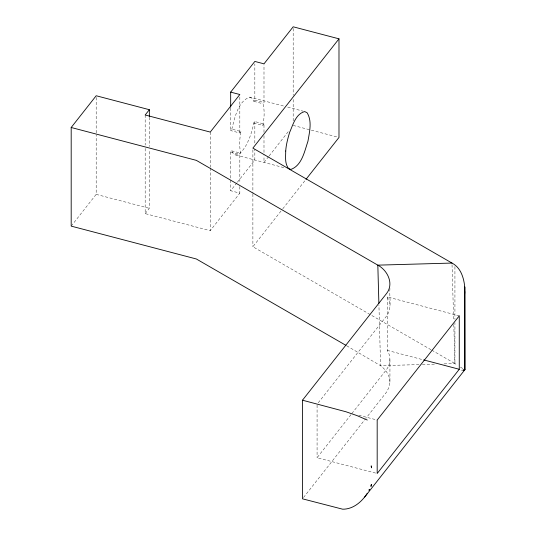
<?xml version="1.0" encoding="UTF-8"?>
<svg xmlns="http://www.w3.org/2000/svg" width="536" height="536" viewBox="0 0 536 536"><rect width="100%" height="100%" fill="white"/><g stroke="black" fill="none" stroke-linecap="round" stroke-linejoin="round"><path stroke-width="0.4" stroke-dasharray="2.68 2.01" d="M389.94 288.536C389.062 297.527 392.379 307.952 386.684 315.925L317.593 403.615M459.272 315.831L387.24 296.911L387.24 350.356C391.025 356.051 390.677 363.864 386.684 369.364L351.623 413.866M389.94 359.542L389.94 382.128L389.103 387.133L386.684 391.95L366.021 418.174M263.993 132.345L263.993 123.984L254.841 121.578L253.682 123.032L252.972 126.798A29.849 10.057 -75.2 0 1 245.073 147.072L241.857 151.514L238.708 154.234L235.82 155.031L233.401 153.866L231.632 150.804L230.668 152.023L230.668 179.205M240.972 131.541L239.833 132.988L230.668 130.583L231.807 129.122L240.972 131.541C239.579 138.636 239.009 146.14 240.805 153.202L239.833 154.422L239.833 183.252M231.807 129.122C234.735 118.215 237.75 101.404 249.702 97.123L284.455 106.255M253.682 123.032L262.854 125.431C264.255 118.342 264.784 110.825 263.022 103.763L263.993 102.53L263.993 64.662M249.702 97.123L252.094 98.289L253.87 101.358L254.841 100.125L254.841 63.898M71.188 226.112L96.185 194.367L96.185 135.032M262.854 125.431L263.993 123.984M239.833 186.548L239.833 193.134L230.668 190.736L236.838 182.897M237.354 182.247L254.841 160.043L254.841 149.175M145.176 148.425L145.176 213.609L210.253 230.694L239.833 193.134M268.603 156.606L263.993 162.455L263.993 155.762M269.112 155.956L288.569 131.266M431.031 349.747L252.885 246.734L282.278 209.435M282.794 208.779L305.48 179.982M375.582 473.074L317.078 457.717L351.107 414.522M303.523 497.509L365.505 418.83M145.176 213.609L149.35 208.323L149.35 149.825M419.011 364.594L380.587 365.699L346.732 345.807M422.355 364.5L435.721 364.112M444.069 363.877L454.93 363.562L457.536 365.25M287.691 107.106L303.048 111.14M254.841 100.125L263.993 102.53M253.87 101.358L263.022 103.763M293.179 125.417L337.385 137.028M231.632 150.804L240.805 153.202M230.668 152.023L239.833 154.422M235.82 155.031L285.139 167.976M96.185 194.367L149.35 208.323M387.24 350.356L422.85 359.71M358.752 415.212L377.183 420.05M460.484 367.113L463.272 368.822M431.755 350.162L454.93 363.562L454.93 322.612M387.24 296.911L389.19 301.091L389.94 306.103M389.94 382.128C389.98 375.448 385.692 369.619 380.587 365.699L378.925 305.031M452.036 264.724L453.664 320.374M453.784 324.528L454.93 363.562M454.93 266.62L454.93 319.268M317.078 405.109L317.078 457.717M293.179 28.468L293.179 95.328M293.179 99.508L293.179 121.237M263.993 135.695L263.993 154.924M254.841 121.578L254.841 143.32M252.885 149.785L252.885 193.248M252.885 194.079L252.885 246.734M239.833 97.029L239.833 132.988M230.668 108.004L230.668 130.583M230.668 180.029L230.668 190.736M210.253 132.084L210.253 167.178M210.253 168.016L210.253 230.694M149.35 117.23L149.35 146.482M145.176 114.992L145.176 145.082M96.185 97.425L96.185 134.194"/><path stroke-width="0.8" d="M464.37 369.518L464.739 369.492L464.739 286.948L464.812 369.793L464.739 286.948C463.848 277.802 460.746 267.558 451.982 263.062L252.885 148.117L338.987 38.833L293.179 26.8L263.993 63.838L254.841 61.426L230.668 92.118L230.668 107.173M464.739 369.82L464.766 369.257M371.461 485.428L371.522 484.638L371.066 484.966L370.979 486.433L371.522 484.638M464.437 296.643L464.799 291.698M462.092 370.604L462.133 370.088M369.096 489.737L368.982 490.313L369.525 489.375M346.008 345.392L196.33 258.975L71.188 226.112L71.188 127.494L196.344 160.364L377.826 265.146C387.548 270.325 394.114 283.618 386.684 293.333L302.485 400.204L302.485 498.822L342.678 509.2C353.197 509.327 361.927 501.743 367.281 493.301M71.188 127.494L96.185 95.75L149.35 109.706L149.35 116.392M305.996 179.332L338.987 137.451L338.987 38.833M459.272 369.277L377.183 473.496L377.183 420.05L459.272 315.831L459.272 369.277L423.661 359.917M364.701 497.013L464.812 369.793L464.457 369.9M149.35 109.706L145.176 114.992L210.253 132.084L239.833 94.517L230.668 92.118M451.982 263.062L377.826 265.146L378.878 303.369M302.485 400.204L345.968 411.762L356.956 415.588L367.281 420.036M285.721 151.011C285.688 156.8 284.683 163.333 288.381 168.297L290.8 169.463C301.962 165.557 304.542 151.219 307.952 141.229C309.473 132.07 312.334 121.163 307.088 112.734L304.669 111.568C295.731 113.98 292.971 124.801 289.661 132.325C287.819 138.429 286.124 144.626 285.721 151.011M463.673 369.86L463.385 370.302L463.673 369.86M371.475 466.615L371.18 465.864L371.475 467.801L371.475 466.615"/></g></svg>
